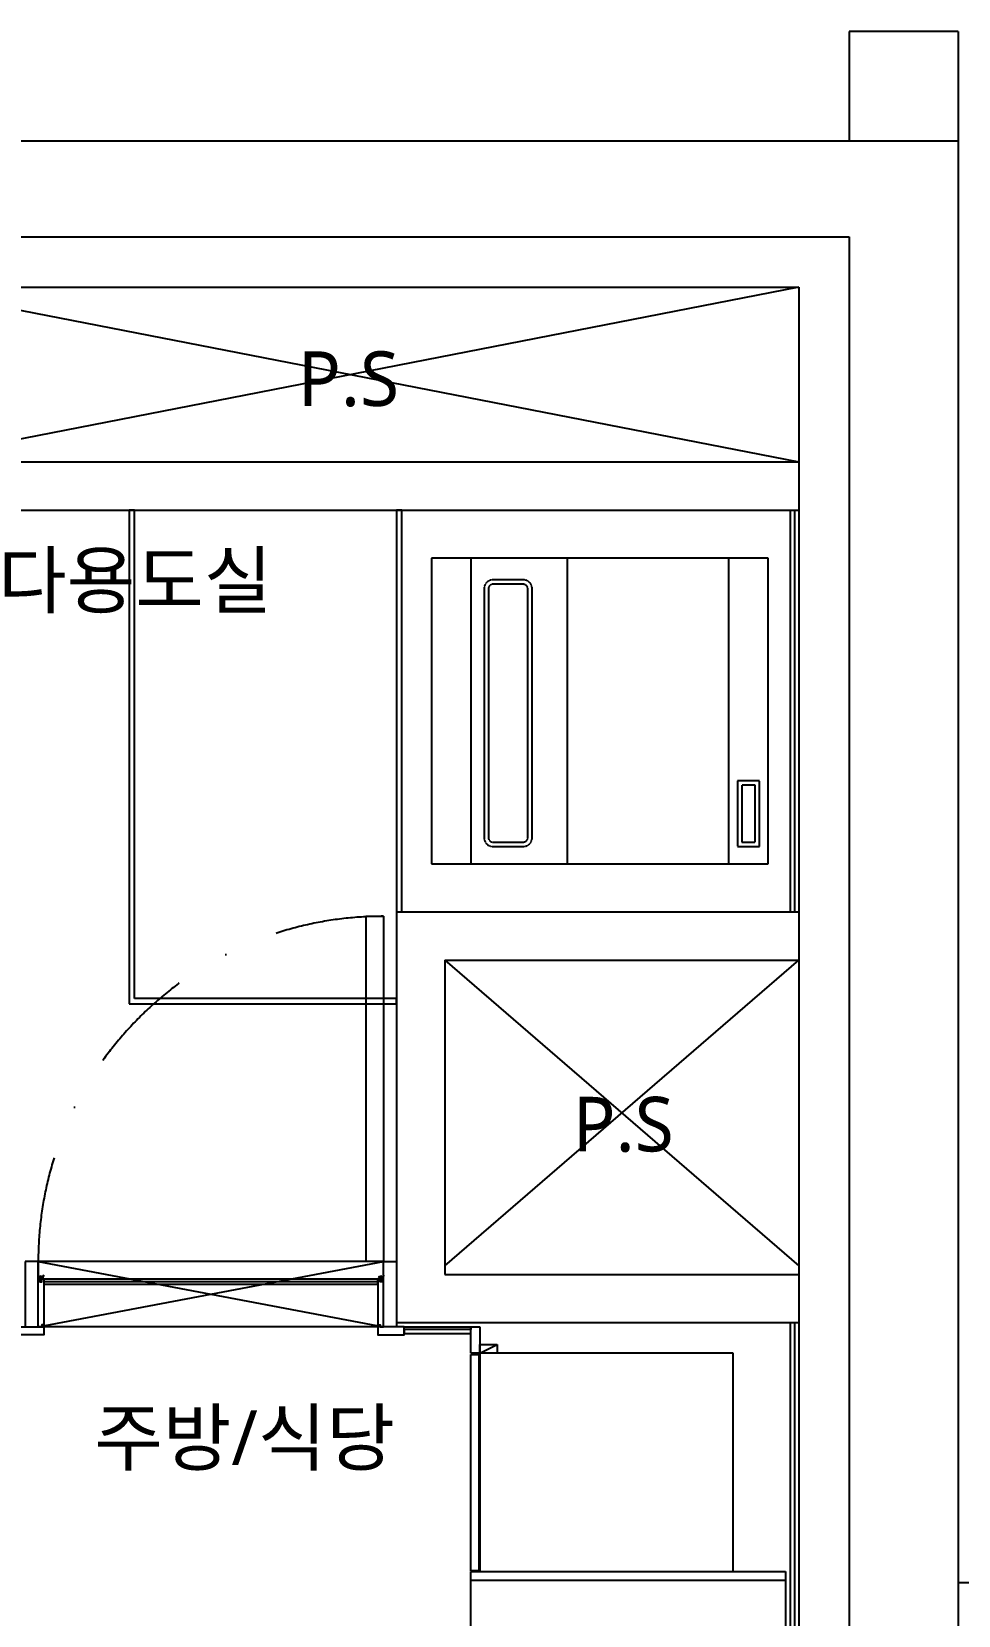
# Model space of a CAD drawing. Header units: millimetres. Extents: x -33000 to 294000, y 0 to 42408.
# Drawn here: x 98640 to 100760, y 19299 to 22924 of the extents above; entities that cross this region are included whole.
import ezdxf
from ezdxf.enums import TextEntityAlignment as Align

# ---------------------------------------------------------------- set-up
doc = ezdxf.new("R2010")
doc.units = ezdxf.units.MM
doc.header["$LTSCALE"] = 50
doc.linetypes.add('( Hidden )', pattern=[0.375, 0.25, -0.125])
doc.linetypes.add('DASHDOTX2', pattern=[2, 1, -0.5, 0, -0.5])
doc.layers.add('arch', color=8, linetype='Continuous')
doc.layers.add('실명', color=9, linetype='Continuous')
doc.styles.add('FORTELINE', font='malgun.ttf')

msp = doc.modelspace()

# ---------------------------------------------------------------- linework, layer by layer
at = {"layer": 'arch'}
for p, q in [((100510, 22924), (100510, 22674)), ((100760, 22924), (100510, 22924)), ((100760, 22924), (100760, 22674)), ((98010, 22674), (100760, 22674)), ((100760, 22674), (100760, 17574)), ((98230, 22454), (100510, 22454)), ((100510, 22454), (100510, 17324)), ((98345, 22339), (100395, 22339)), ((100395, 22339), (98345, 21939)), ((98345, 22339), (100395, 21939)), ((100395, 22339), (100395, 17244)), ((98345, 21939), (100395, 21939)), ((98345, 21829), (100395, 21829)), ((98875, 21829), (98863, 21829)), ((98863, 21829), (98863, 20699)), ((98875, 20711), (98875, 21829)), ((99475, 21829), (99475, 20909)), ((99487, 21829), (99475, 21829)), ((99487, 20909), (99487, 21829)), ((100375, 21829), (100375, 20909)), ((100385, 21829), (100385, 20909)), ((99475, 20909), (99475, 19969)), ((99475, 20909), (100395, 20909)), ((99475, 20909), (99487, 20909)), ((99585, 20099), (100395, 20799)), ((99585, 20799), (100395, 20099)), ((99585, 20799), (100395, 20799)), ((99585, 20799), (99585, 20079)), ((98863, 20699), (99475, 20699)), ((99475, 20711), (98875, 20711)), ((99475, 20699), (99475, 20711)), ((99585, 20079), (100395, 20079)), ((99475, 19969), (100395, 19969)), ((99645, 19959), (99665, 19959)), ((99645, 19899), (99645, 19959)), ((99665, 19959), (99665, 19899)), ((100375, 19969), (100375, 17354)), ((100385, 19969), (100385, 17354)), ((99665, 19919), (99705, 19919)), ((99665, 19899), (99665, 19919)), ((99665, 19899), (99705, 19919)), ((99705, 19919), (99705, 19899)), ((99665, 19899), (99645, 19899)), ((99645, 19896), (99663, 19896)), ((99645, 19401), (99645, 19896)), ((99663, 19896), (99663, 19401)), ((99705, 19899), (99665, 19899)), ((100245, 19899), (99665, 19899)), ((99665, 19899), (99665, 19399)), ((100245, 19399), (100245, 19899)), ((99663, 19401), (99645, 19401)), ((99645, 19399), (100365, 19399)), ((99645, 19379), (99645, 19399)), ((99665, 19399), (100245, 19399)), ((100365, 19399), (100365, 19379)), ((99645, 17409), (99645, 19379)), ((100365, 19379), (99645, 19379)), ((100365, 19379), (100365, 17409)), ((100760, 19374), (103560, 19374))]:
    msp.add_line(p, q, dxfattribs=at)
at = {"layer": 'arch', "linetype": '( Hidden )', "ltscale": 0.1}
for p, q in [((99645, 21719), (99645, 21019)), ((99865, 21719), (99865, 21019)), ((100235, 21019), (100235, 21719))]:
    msp.add_line(p, q, dxfattribs=at)
at = {"layer": 'arch', "linetype": '( Hidden )', "ltscale": 0.1, "elevation": 0}
for points in [[(100325, 21019), (100325, 21719), (99555, 21719), (99555, 21019)], [(100255, 21059), (100305, 21059), (100305, 21209), (100255, 21209)], [(100265, 21069), (100295, 21069), (100295, 21199), (100265, 21199)]]:
    msp.add_lwpolyline(points, close=True, dxfattribs=at)
for points in [[(99675, 21649), (99675, 21079, 0.414214), (99695, 21059), (99765, 21059, 0.414214), (99785, 21079), (99785, 21649, 0.414214), (99765, 21669), (99695, 21669, 0.414214)], [(99685, 21649), (99685, 21079, 0.414214), (99695, 21069), (99765, 21069, 0.414214), (99775, 21079), (99775, 21649, 0.414214), (99765, 21659), (99695, 21659, 0.414214)]]:
    msp.add_lwpolyline(points, format="xyb", close=True, dxfattribs=at)
at = {"layer": 'arch', "linetype": 'Continuous', "ltscale": 4, "elevation": 0}
for points in [[(99445, 20899), (99445, 20109), (99405, 20109), (99405, 20899)], [(98625, 20109), (98625, 19959), (98655, 19959), (98655, 20109)], [(99475, 20109), (99475, 19959), (99445, 19959), (99445, 20109)], [(98655, 19959), (98655, 20069), (98659, 20069), (98659, 20062), (98663, 20062), (98663, 20069), (98668, 20069), (98668, 19964), (98663, 19964), (98663, 19959)], [(99445, 19959), (99445, 20069), (99441, 20069), (99441, 20062), (99437, 20062), (99437, 20069), (99432, 20069), (99432, 19964), (99437, 19964), (99437, 19959)], [(98610, 19959), (98668, 19959), (98668, 19941), (98610, 19941)], [(99492, 19959), (99432, 19959), (99432, 19941), (99492, 19941)]]:
    msp.add_lwpolyline(points, close=True, dxfattribs=at)
at = {"layer": 'arch', "elevation": 0}
for points in [[(99432, 20069), (99445, 20069), (99445, 20109), (98655, 20109), (98655, 20069), (98668, 20069), (98668, 20057), (99432, 20057)], [(99445, 19959), (98655, 19959), (99445, 20109), (98655, 20109)], [(99645, 19959), (99645, 19953), (99492, 19953), (99492, 19959)], [(99492, 19953), (99492, 19944), (99645, 19944), (99645, 19953)]]:
    msp.add_lwpolyline(points, close=True, dxfattribs=at)
at = {"layer": 'arch', "linetype": 'Continuous', "ltscale": 4, "elevation": 0}
for points in [[(98666.9, 20077, 0.134293), (98665.4, 20072.5), (98665.1, 20072.7), (98664.7, 20072.7, 0.062504), (98663.6, 20071.8, 0.403341), (98660.1, 20071.9), (98660.1, 20073.6), (98662.4, 20074.7), (98662, 20075.2), (98656.1, 20073.5), (98658.2, 20071.8), (98656, 20070.3), (98656, 20069, -0.07676), (98660.3, 20069.3), (98660.3, 20066.3), (98658.5, 20067.5), (98658.5, 20067), (98660.3, 20065.8), (98660.3, 20064.3), (98658.5, 20065.5), (98658.5, 20065), (98661, 20063), (98663.5, 20065), (98663.5, 20065.5), (98661.8, 20064.3), (98661.8, 20065.8), (98663.5, 20067), (98663.5, 20067.5), (98661.8, 20066.3), (98661.8, 20069.3, -0.07676), (98666, 20069, -0.22607), (98667.5, 20076.5)], [(99444.9, 20077, 0.134293), (99443.4, 20072.5), (99443.1, 20072.7), (99442.7, 20072.7, 0.062504), (99441.6, 20071.8, 0.403341), (99438.1, 20071.9), (99438.1, 20073.6), (99440.4, 20074.7), (99440, 20075.2), (99434.1, 20073.5), (99436.2, 20071.8), (99434, 20070.3), (99434, 20069, -0.07676), (99438.3, 20069.3), (99438.3, 20066.3), (99436.5, 20067.5), (99436.5, 20067), (99438.3, 20065.8), (99438.3, 20064.3), (99436.5, 20065.5), (99436.5, 20065), (99439, 20063), (99441.5, 20065), (99441.5, 20065.5), (99439.8, 20064.3), (99439.8, 20065.8), (99441.5, 20067), (99441.5, 20067.5), (99439.8, 20066.3), (99439.8, 20069.3, -0.07676), (99444, 20069, -0.22607), (99445.5, 20076.5)]]:
    msp.add_lwpolyline(points, format="xyb", close=True, dxfattribs=at)
for points in [[(98659.8, 20071), (98659.6, 20071.1), (98659.6, 20073.6), (98657.6, 20072.9), (98658.9, 20071.8), (98656.7, 20070.3), (98656.7, 20070, -0.081447), (98665.3, 20070, -0.062192), (98665.3, 20072), (98665.1, 20072.2), (98664.7, 20072.2), (98663.6, 20071.1, 0.458359), (98659.8, 20071, 0.458359)], [(99437.8, 20071), (99437.6, 20071.1), (99437.6, 20073.6), (99435.6, 20072.9), (99436.9, 20071.8), (99434.7, 20070.3), (99434.7, 20070, -0.081447), (99443.3, 20070, -0.062192), (99443.3, 20072), (99443.1, 20072.2), (99442.7, 20072.2), (99441.6, 20071.1, 0.458359), (99437.8, 20071, 0.458359)]]:
    msp.add_lwpolyline(points, format="xyb", dxfattribs=at)
at = {"layer": 'arch', "elevation": 0}
for points in [[(98668, 20069), (99432, 20069)], [(98668, 20063), (99432, 20063)]]:
    msp.add_lwpolyline(points, dxfattribs=at)
at = {"layer": 'arch', "linetype": 'DASHDOTX2', "ltscale": 5}
msp.add_arc((99445, 20109), 790, 90, 180, dxfattribs=at)

# ---------------------------------------------------------------- texts
at = {"layer": '실명', "linetype": 'ByBlock', "style": 'FORTELINE'}
for s, p in [('P.S', (99364.8, 22129.7)), ('다용도실', (98877.1, 21668.3)), ('P.S', (99993.3, 20423.3)), ('주방/식당', (99127.2, 19705.9))]:
    msp.add_text(s, height=125, dxfattribs=at).set_placement(p, align=Align.MIDDLE_CENTER)

doc.saveas('drawing.dxf')
